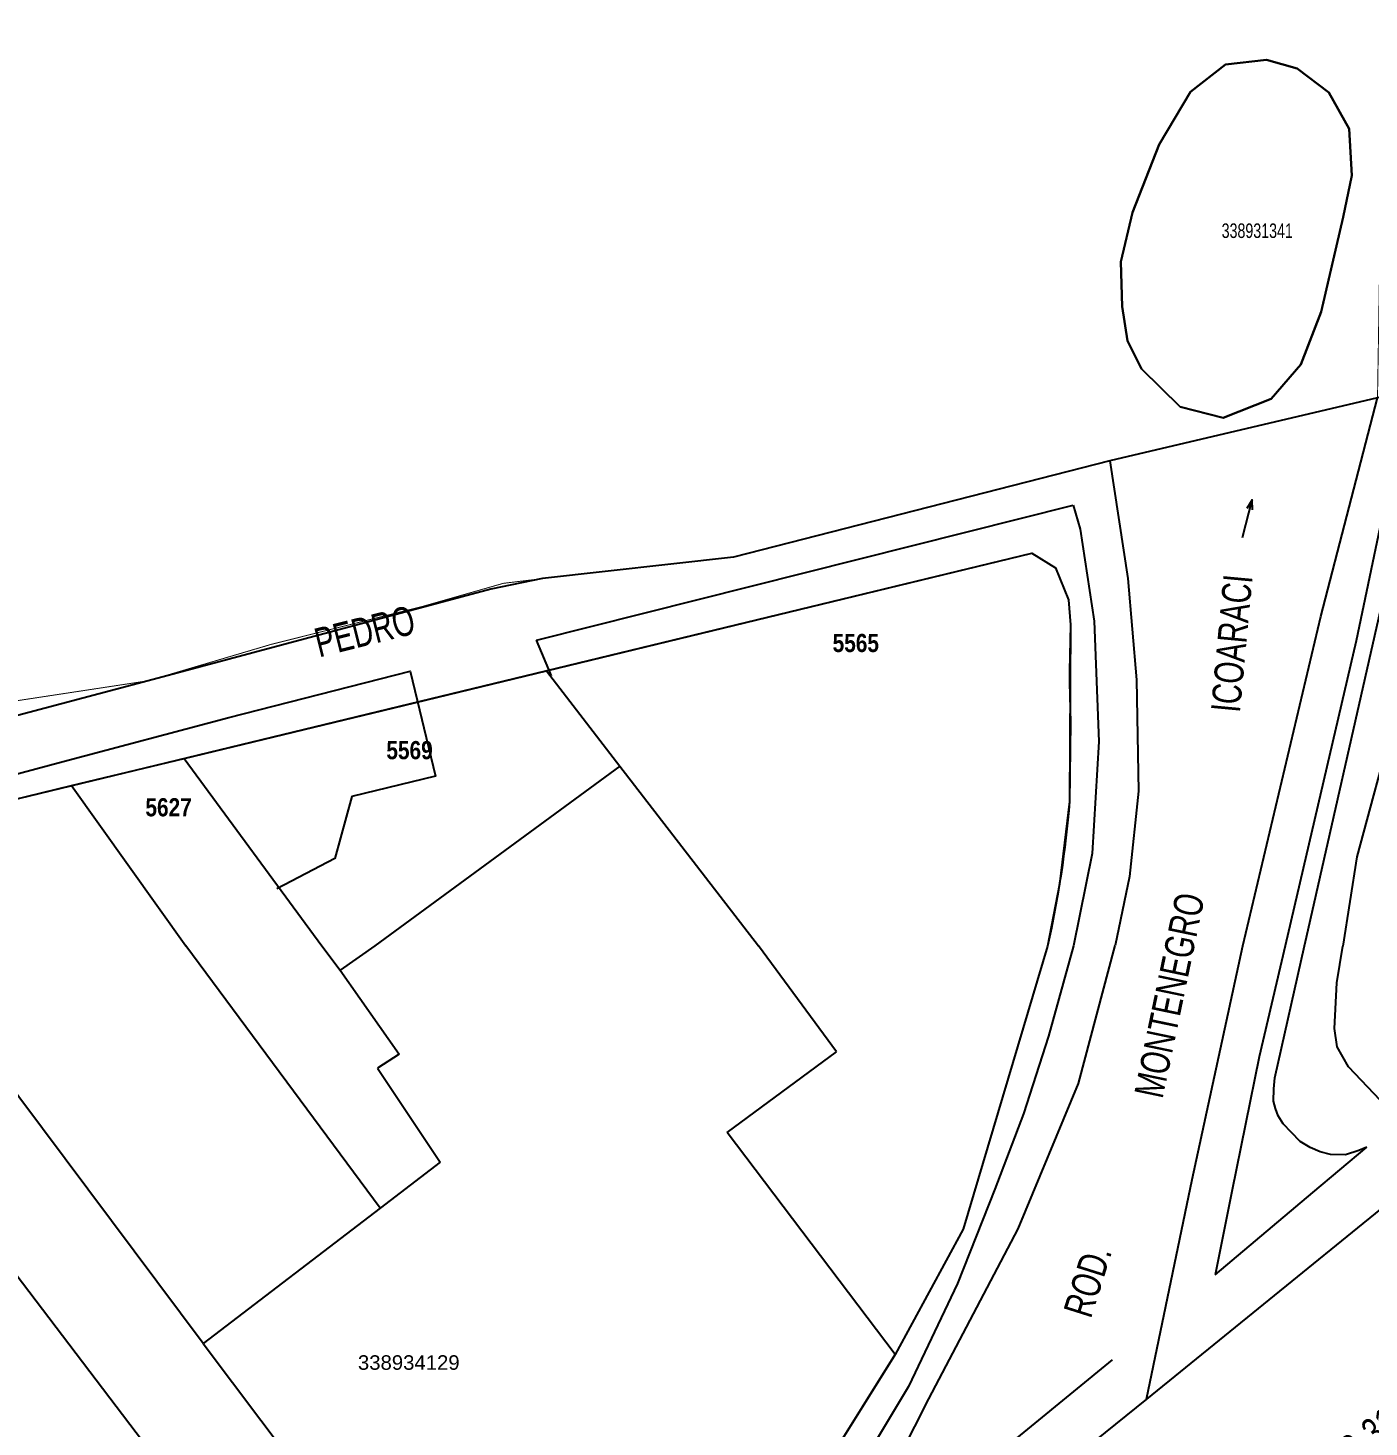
# Model space of a CAD drawing. Extents: x 206099 to 208675, y 4843659 to 4845705.
# Drawn here: x 207035.9 to 207220.3, y 4844438.6 to 4844630.9 of the extents above; entities that cross this region are included whole.
import ezdxf
from ezdxf.enums import TextEntityAlignment as Align

# ---------------------------------------------------------------- set-up
doc = ezdxf.new("R2010")
doc.units = 0
doc.header["$LTSCALE"] = 1.5
doc.header["$MEASUREMENT"] = 0
for name, color, linetype in [('CD-MALHA-LOTES', 40, 'CONTINUOUS'), ('CD_TXT_QUADRA', 7, 'CONTINUOUS'), ('LM-LIM-SETOR-FISCAL', 7, 'CONTINUOUS'), ('RU-QUADRAS', 6, 'CONTINUOUS'), ('SV-EIXO-ROD-ESTR', 7, 'CONTINUOUS'), ('SV-EIXO-RUA-PAV', 20, 'CONTINUOUS'), ('SV-EST-MUNIC-PAV', 20, 'CONTINUOUS'), ('SV-ROD-FEDERAIS', 40, 'CONTINUOUS'), ('SV-RUA-PAVIM-S-GUIA-C-GUIA', 7, 'CONTINUOUS'), ('SV-TXT-MUNIC-PAV', 20, 'CONTINUOUS'), ('SV-TXT-ROD-FED', 20, 'CONTINUOUS'), ('SV-TXT-RUA-PAV-S-GUIA-C-GUIA', 7, 'CONTINUOUS'), ('Th_NmrPort', 7, 'CONTINUOUS')]:
    doc.layers.add(name, color=color, linetype=linetype)
doc.styles.add('ARIAL', font='ARIAL.TTF')
doc.styles.add('MONOTXT', font='ARIAL.TTF', dxfattribs={"height": 0.2})
doc.styles.get("Standard").update_dxf_attribs({"font": 'swisscbo.ttf'})
doc.linetypes.add('Limite', pattern='A,20,-3,[130,ltypeshp.shx,S=6.35,R=0,X=0,Y=0],-3,20', length=46)

# ---------------------------------------------------------------- blocks, each defined once
blk = doc.blocks.new('COD048', base_point=(207087.119498, 4846804.692002))
at = {"layer": 'SV-TXT-MUNIC-PAV'}
blk.add_line((207088.452832, 4846804.292002), (207089.786165, 4846804.692002), dxfattribs=at)
blk.add_lwpolyline([(207084.452832, 4846804.692002), (207089.786165, 4846804.692002), (207088.452832, 4846805.092002)], dxfattribs=at)

msp = doc.modelspace()

# ---------------------------------------------------------------- linework, layer by layer
at = {"layer": 'CD-MALHA-LOTES', "linetype": 'Continuous'}
for p, q in [((207206.23, 4844626.55), (207200.59, 4844625.89)), ((207210.47, 4844625.33), (207206.23, 4844626.55)), ((207200.59, 4844625.89), (207195.79, 4844622.13)), ((207214.8, 4844622.03), (207210.47, 4844625.33)), ((207195.79, 4844622.13), (207191.46, 4844614.88)), ((207217.62, 4844617.04), (207214.8, 4844622.03)), ((207217.99, 4844610.63), (207217.62, 4844617.04)), ((207191.46, 4844614.88), (207187.8, 4844605.57)), ((207216.77, 4844604.9), (207217.99, 4844610.63)), ((207187.8, 4844605.57), (207186.22, 4844598.78)), ((207214.61, 4844595.67), (207216.77, 4844604.9)), ((207186.22, 4844598.78), (207186.38, 4844592.61)), ((207213.76, 4844591.91), (207214.61, 4844595.67)), ((207186.38, 4844592.61), (207187.13, 4844587.93)), ((207210.94, 4844584.66), (207213.76, 4844591.91)), ((207187.13, 4844587.93), (207189.07, 4844584.07)), ((207189.07, 4844584.07), (207194.37, 4844578.82)), ((207206.89, 4844579.95), (207210.94, 4844584.66)), ((207200.3, 4844577.32), (207206.89, 4844579.95)), ((207194.37, 4844578.82), (207200.3, 4844577.32)), ((207107.23, 4844542.54), (207173.97, 4844558.71)), ((207173.97, 4844558.71), (207177.23, 4844556.69)), ((207177.23, 4844556.69), (207179.01, 4844552.3)), ((207179.01, 4844552.3), (207179.28, 4844548.87)), ((207179.28, 4844548.87), (207179.15, 4844542.56)), ((207087.58, 4844537.78), (207107.23, 4844542.54)), ((207107.23, 4844542.54), (207117.34, 4844529.44)), ((207179.15, 4844542.56), (207179.17, 4844540.95)), ((207179.17, 4844540.95), (207179.28, 4844535.43)), ((207057.42, 4844530.52), (207087.58, 4844537.78)), ((207179.28, 4844535.43), (207179.15, 4844524.59)), ((207041.91, 4844526.78), (207057.42, 4844530.52)), ((207057.42, 4844530.52), (207076.34, 4844504.76)), ((207117.34, 4844529.44), (207083.65, 4844504.76)), ((207117.34, 4844529.44), (207136.38, 4844504.76)), ((207031.76, 4844524.34), (207041.91, 4844526.78)), ((207041.91, 4844526.78), (207057.66, 4844504.76)), ((207179.15, 4844524.59), (207177.77, 4844513.21)), ((207177.77, 4844513.21), (207176.13, 4844504.71)), ((207060.01, 4844450.11), (207019.14, 4844504.76)), ((207084.37, 4844468.71), (207057.66, 4844504.76)), ((207076.34, 4844504.76), (207078.86, 4844501.39)), ((207083.65, 4844504.76), (207078.86, 4844501.39)), ((207147.12, 4844490.18), (207136.38, 4844504.76)), ((207176.13, 4844504.71), (207164.52, 4844465.81)), ((207078.86, 4844501.39), (207086.98, 4844489.88)), ((207086.98, 4844489.88), (207084.01, 4844487.93)), ((207132.07, 4844479.11), (207147.12, 4844490.18)), ((207084.01, 4844487.93), (207092.62, 4844475.01)), ((207155.18, 4844448.56), (207132.07, 4844479.11)), ((207092.62, 4844475.01), (207084.37, 4844468.71)), ((207084.37, 4844468.71), (207060.01, 4844450.11)), ((207164.52, 4844465.81), (207155.18, 4844448.56)), ((207093.8, 4844381.24), (207032.44, 4844462.02)), ((207060.01, 4844450.11), (207105, 4844390.38)), ((207134.87, 4844416.09), (207155.18, 4844448.56))]:
    msp.add_line(p, q, dxfattribs=at)
at = {"layer": 'LM-LIM-SETOR-FISCAL', "linetype": 'Limite', "ltscale": 0.1, "const_width": 0.13, "flags": 128}
msp.add_lwpolyline([(206951.13, 4844515.15), (206103.85, 4844311.15), (206102.2, 4844310.76), (206463.03, 4843896.23), (206552, 4844015.88), (206955.36, 4843691.91), (206997.06, 4843661.13), (206998.31, 4843663.57), (207016.42, 4843698.58), (207012.73, 4843700.99), (207070.72, 4843830.73), (207120.99, 4843945.82), (207148.62, 4843951), (207201.26, 4843971.46), (207207.29, 4843958.02), (207217.12, 4843955.42), (207337.27, 4843938.21), (207437.15, 4843921.71), (207622.29, 4843892.61), (207679.53, 4843880.04), (207690.49, 4843889.02), (207671.55, 4843915.2), (207748.93, 4843970.7), (207711.26, 4844025.71), (207698.36, 4844043.55), (207668.91, 4844086.59), (207641.42, 4844125.22), (207698.91, 4844166.45), (207678.15, 4844195.51), (207667.43, 4844209.54), (207654.06, 4844227.54), (207631.24, 4844260.95), (207605.71, 4844299.54), (207598, 4844309.83), (207586.64, 4844326.37), (207553.25, 4844375.41), (207542.96, 4844389.81), (207530.49, 4844407.67), (207597.31, 4844451.76), (207621.23, 4844476.19), (207656.93, 4844513), (207690.53, 4844547.25), (207699.44, 4844555.93), (207701.4, 4844564.61), (207693.13, 4844573.37), (207679, 4844583.84), (207661.07, 4844596.77), (207637.45, 4844615.37), (207585.86, 4844655.97), (207575.48, 4844664.69), (207569.08, 4844671.5), (207569.45, 4844680.36), (207654.93, 4844703.13), (207663.89, 4844680.39), (207677.57, 4844669.34), (207702.32, 4844650.54), (207716.26, 4844640.68), (207753.78, 4844609.83), (207762.93, 4844554.62), (207770.13, 4844473.57), (207776.84, 4844472.68), (207793.01, 4844360.57), (207785.17, 4844355.62), (207770.44, 4844345.59), (207748.43, 4844330.95), (207747.91, 4844324.8), (207753.52, 4844317.31), (207769.28, 4844298.69), (207775.01, 4844293.43), (207782.88, 4844283.92), (207789.15, 4844276.2), (207815.46, 4844244.33), (207819.38, 4844241.82), (207833.89, 4844253.22), (207837.15, 4844248.8), (207827.85, 4844241.71), (207830.8, 4844238.17), (207835.76, 4844241.82), (207843.28, 4844230.65), (207850.47, 4844234.85), (207853.27, 4844229.99), (207850.22, 4844228.31), (207852.55, 4844223.47), (207862.28, 4844194.53), (207852.98, 4844190.72), (207855.45, 4844183.13), (207841.05, 4844179.2), (207842.75, 4844174.19), (207831.58, 4844167.48), (207835.38, 4844161.88), (207841.17, 4844165.37), (207847.07, 4844155.75), (207831.32, 4844146.19), (207834.89, 4844140.85), (207829.27, 4844137.4), (207831.74, 4844133), (207827.93, 4844130.58), (207830.96, 4844126.13), (207825.79, 4844122.95), (207828.8, 4844117.88), (207826.74, 4844116.71), (207837.07, 4844101.63), (207828.21, 4844096.11), (207838.21, 4844083.58), (207810.77, 4844063.9), (207814.94, 4844058.51), (207818.35, 4844060.87), (207823.85, 4844053.22), (207815.63, 4844047.62), (207818.11, 4844034.1), (207801.11, 4844022.39), (207805.92, 4844012.86), (207800.29, 4844003.99), (207792.72, 4843932.76), (207821.91, 4843926.4), (207859.75, 4843922.03), (207884.09, 4843912.26), (207889.39, 4843912.02), (207898.99, 4843924.88), (207898.88, 4843930.09), (207899.02, 4843938.96), (207962.06, 4843938.77), (207963.84, 4843901.85), (207941.02, 4843902.05), (207942.04, 4843841.47), (208007.7, 4843841.21), (208022.14, 4843841.12), (208036.07, 4843839.89), (208056.34, 4843840.14), (208090.26, 4843841.1), (208106.1, 4843842.59), (208189.59, 4843856.54), (208188.16, 4843865.4), (208275.25, 4843877.18), (208292.72, 4843880.37), (208298.69, 4843887.78), (208321.91, 4843926.37), (208334.62, 4843947.55), (208347.38, 4843979.84), (208351.66, 4843981.53), (208361.4, 4843993.9), (208372.92, 4843999.2), (208371.9, 4844007.23), (208387.36, 4844030.68), (208393.74, 4844026.56), (208401.25, 4844038.55), (208394.9, 4844042.64), (208398.77, 4844059.02), (208405.89, 4844063.32), (208424.47, 4844062.68), (208426.06, 4844069.85), (208422.67, 4844090.07), (208413.98, 4844110.55), (208424.48, 4844115.64), (208426.74, 4844111.64), (208466.87, 4844139.33), (208484, 4844172.26), (208526.46, 4844173.32), (208524.92, 4844238.99), (208556.34, 4844273.82), (208606.67, 4844329.22), (208617.29, 4844355.28), (208634.75, 4844382.44), (208623.4, 4844573.87), (208620.94, 4844586.93), (208617.24, 4844585.48), (208611.62, 4844582.44), (208602.16, 4844575.47), (208597.22, 4844571.55), (208589.65, 4844565.64), (208583.91, 4844560.59), (208574.64, 4844553.13), (208565.88, 4844547.77), (208558.91, 4844543.84), (208546.16, 4844536.68), (208538.21, 4844532.01), (208523.21, 4844523.48), (208501.29, 4844510.52), (208474.09, 4844504.73), (208470.3, 4844549.75), (208469.96, 4844556.19), (208469.21, 4844570.01), (208467.84, 4844586.2), (208466.79, 4844596.16), (208463.28, 4844642.74), (208459.25, 4844689.33), (208457.41, 4844719.81), (208456.59, 4844734.9), (208455.83, 4844742.23), (208452.75, 4844785.24), (208451.92, 4844795.94), (208448.46, 4844834.88), (208447.26, 4844852.46), (208446.16, 4844873.31), (208445.12, 4844881.64), (208441.97, 4844928.93), (208438.81, 4844974.82), (208435.74, 4845020.91), (208434.09, 4845038.6), (208431.09, 4845069.57), (208428.45, 4845117.03), (208425.65, 4845163.09), (208425.04, 4845177.97), (208424.21, 4845193.61), (208423.19, 4845208.28), (208420.65, 4845245.05), (208420.1, 4845254.11), (208419.59, 4845259.67), (208417.58, 4845281.54), (208417.08, 4845287.58), (208415.98, 4845307.61), (208414.07, 4845322.51), (208412.84, 4845335.67), (208409.33, 4845349.09), (208404.94, 4845354.53), (208397.22, 4845363.48), (208391.26, 4845367.95), (208373.27, 4845347.25), (208334.49, 4845303.29), (208294.22, 4845257.76), (208255.35, 4845213.1), (208212.72, 4845163.71), (208171.57, 4845116.42), (208140.51, 4845080.89), (208114.59, 4845051), (208102.6, 4845036.98), (208066.61, 4844996.14), (208032.07, 4844956.22), (207998.73, 4844916.29), (207967.12, 4844879.57), (207953.42, 4844867.05), (207945.01, 4844857.92), (207921.99, 4844836.18), (207906.18, 4844822.02), (207877.77, 4844798.99), (207836.45, 4844772.36), (207834.47, 4844792.78), (207833.01, 4844807.86), (207831.55, 4844856.55), (207830.63, 4844904.88), (207830.37, 4844927.94), (207830.09, 4844953.39), (207831, 4845001.71), (207831.73, 4845050.95), (207831.55, 4845099.46), (207831.55, 4845147.97), (207831.18, 4845196.48), (207831.39, 4845224.82), (207831.52, 4845241.53), (207831.55, 4845245.91), (207831.55, 4845246.41), (207831.18, 4845294.78), (207831.18, 4845343.11), (207831.73, 4845394.36), (207833.37, 4845443.42), (207833.92, 4845490.65), (207833.71, 4845521.07), (207833.56, 4845541.9), (207833.48, 4845550.53), (207833.19, 4845579.45), (207832.83, 4845604.85), (207833.56, 4845629.33), (207836.48, 4845656.56), (207836.76, 4845664.71), (207825.37, 4845667.68), (207821.82, 4845668.69), (207816.91, 4845670.09), (207805.68, 4845673.47), (207791.7, 4845677.75), (207783.5, 4845679.57), (207766.81, 4845685.02), (207754.43, 4845688.82), (207739.64, 4845691.3), (207722.13, 4845693.94), (207717.1, 4845694.68), (207690.08, 4845700.62), (207680.08, 4845702.89), (207670.03, 4845704.98), (207667.81, 4845700.16), (207660.99, 4845676.98), (207660.54, 4845673.8), (207657.39, 4845659.57), (207656.59, 4845656.53), (207655.95, 4845653.98), (207650.56, 4845639.59), (207647.27, 4845633.02), (207644.17, 4845622.85), (207641.37, 4845615.1), (207618.1, 4845615.4), (207601.33, 4845615.86), (207592.93, 4845615.82), (207543.69, 4845617.43), (207493.78, 4845618.83), (207471.28, 4845620.61), (207442.67, 4845621.38), (207409.05, 4845621.45), (207395.8, 4845621.64), (207345.61, 4845622.76), (207297.34, 4845623.66), (207302.37, 4845557.49), (207306.56, 4845504.34), (207309.91, 4845464.2), (207314.17, 4845425.29), (207318.44, 4845350.96), (207323.01, 4845301.38), (207326.21, 4845262.61), (207329.56, 4845220.35), (207332.3, 4845183.41), (207332.77, 4845157.36), (207331.5, 4845129.31), (207329.48, 4845113.1), (207327.97, 4845099.78), (207322.7, 4845067.42), (207315.32, 4845031.5), (207304.58, 4844989.44), (207294.83, 4844945.95), (207285.39, 4844902.77), (207275.03, 4844859.74), (207265.74, 4844820.37), (207255.53, 4844777.19), (207247.26, 4844743.37), (207237.49, 4844702.4), (207233.3, 4844686.1), (207226.31, 4844651.65), (207222.36, 4844634.38), (207221.5, 4844580.09), (207184.7, 4844571.41), (207132.94, 4844558.17), (207106.7, 4844555.23), (207101.3, 4844554.58), (207090.18, 4844551.4), (207069.41, 4844546.2), (207052.47, 4844541.19), (207025, 4844537.01), (206969.31, 4844520.12)], close=True, dxfattribs=at)
at = {"layer": 'RU-QUADRAS', "linetype": 'Continuous'}
msp.add_lwpolyline([(207206.23, 4844626.55), (207210.47, 4844625.33), (207214.8, 4844622.03), (207217.62, 4844617.04), (207217.99, 4844610.63), (207216.77, 4844604.9), (207213.76, 4844591.91), (207210.94, 4844584.66), (207206.89, 4844579.95), (207200.3, 4844577.32), (207194.37, 4844578.82), (207189.07, 4844584.07), (207187.13, 4844587.93), (207186.38, 4844592.61), (207186.22, 4844598.78), (207187.8, 4844605.57), (207191.46, 4844614.88), (207195.79, 4844622.13), (207200.59, 4844625.89)], close=True, dxfattribs=at)
at = {"layer": 'RU-QUADRAS', "color": 6, "linetype": 'Continuous'}
msp.add_lwpolyline([(206949.51, 4844502.9), (206990.48, 4844513.1), (207031.76, 4844524.34), (207173.97, 4844558.71), (207177.23, 4844556.69), (207179.01, 4844552.3), (207179.28, 4844548.87), (207179.15, 4844524.59, -0.034976), (207176.13, 4844504.71), (207164.52, 4844465.81), (207155.18, 4844448.56), (207134.87, 4844416.09, -0.01307), (207078.61, 4844368.84), (207062.66, 4844357.55), (207001.59, 4844436.15), (207000.88, 4844435.61)], format="xyb", close=True, dxfattribs=at)
at = {"layer": 'SV-EIXO-ROD-ESTR'}
for p, q in [((207213.7, 4844550), (207221.5, 4844580.09)), ((207184.7, 4844571.41), (207187.15, 4844555.26)), ((207187.15, 4844555.26), (207188.37, 4844541.31)), ((207202.98, 4844504.76), (207213.7, 4844550)), ((207188.37, 4844541.31), (207188.62, 4844526.02)), ((207188.62, 4844526.02), (207187.39, 4844514.27)), ((207187.39, 4844514.27), (207185.41, 4844504.78))]:
    msp.add_line(p, q, dxfattribs=at)
at = {"layer": 'SV-EIXO-ROD-ESTR', "flags": 128}
for points in [[(207392.84, 4844581.88), (207376.55, 4844596.61), (207365.61, 4844602.19), (207352.21, 4844606.66), (207344.4, 4844606.88), (207338.82, 4844606.88), (207330.11, 4844605.32), (207322.19, 4844603.09), (207301.2, 4844598.84), (207280.89, 4844593.49), (207268.16, 4844591.25), (207235.79, 4844583.66), (207221.5, 4844580.09), (207184.7, 4844571.41)], [(207280.89, 4844593.49), (207272.81, 4844580.39), (207256.91, 4844569.43), (207236.93, 4844555.68), (207223.82, 4844536.13), (207218.66, 4844517), (207216.74, 4844504.73)], [(207264.53, 4844504.68), (207238.72, 4844482.22), (207189.73, 4844442.46), (207177.2, 4844432.33), (207157.97, 4844417), (207131.24, 4844394.57), (207065.68, 4844343.48), (207019.84, 4844316.16), (206983.3, 4844299.96), (206955.38, 4844287.99)], [(207131.24, 4844394.57), (207146.29, 4844415.77), (207159.81, 4844442.5), (207172.1, 4844465.85), (207180.4, 4844485.82), (207185.41, 4844504.78)], [(207189.73, 4844442.46), (207196.03, 4844472.62), (207202.98, 4844504.76)], [(207238.72, 4844482.22), (207226.26, 4844481.59), (207221.89, 4844483.5), (207217.52, 4844488.14), (207215.97, 4844490.89), (207215.6, 4844493.41), (207215.91, 4844499.68), (207216.74, 4844504.73)]]:
    msp.add_lwpolyline(points, dxfattribs=at)
at = {"layer": 'SV-EIXO-RUA-PAV'}
for p, q in [((207106.7, 4844555.23), (207099.59, 4844553.77)), ((207099.59, 4844553.77), (207052.47, 4844541.19)), ((207052.47, 4844541.19), (206986.5, 4844523.73))]:
    msp.add_line(p, q, dxfattribs=at)
at = {"layer": 'SV-EIXO-RUA-PAV', "flags": 128}
msp.add_lwpolyline([(207184.7, 4844571.41), (207132.94, 4844558.17), (207106.7, 4844555.23)], dxfattribs=at)
at = {"layer": 'SV-EST-MUNIC-PAV', "flags": 128}
for points in [[(207227.36, 4844576.4), (207225.06, 4844573.55), (207223.65, 4844570.96), (207218.55, 4844546.67), (207208.78, 4844504.75)], [(207179.63, 4844565.31), (207180.61, 4844562.04), (207182.52, 4844549.38), (207183.16, 4844532.86), (207182.27, 4844517.45), (207179.68, 4844504.75)], [(207179.68, 4844504.75), (207176.26, 4844492.35), (207172.81, 4844481.67), (207168.86, 4844471.31), (207163.77, 4844458.33), (207157.03, 4844444.2), (207147.03, 4844427.53)], [(207208.78, 4844504.75), (207205.23, 4844489.52), (207201.48, 4844470.98), (207199.16, 4844459.53)]]:
    msp.add_lwpolyline(points, dxfattribs=at)
at = {"layer": 'SV-ROD-FEDERAIS', "flags": 128}
for points in [[(207199.16, 4844459.53), (207212.62, 4844470.84), (207220.04, 4844477.07)], [(207185, 4844447.84), (207157.44, 4844425.24), (207155.77, 4844424.43)]]:
    msp.add_lwpolyline(points, dxfattribs=at)
at = {"layer": 'SV-RUA-PAVIM-S-GUIA-C-GUIA', "flags": 128}
for points in [[(207211.47, 4844504.75), (207211.74, 4844505.94), (207221.66, 4844549.85), (207226, 4844569.35), (207226.56, 4844571.16), (207227.61, 4844573.06), (207229.22, 4844574.92), (207231.57, 4844576.15), (207233.67, 4844576.9), (207274.18, 4844588.95)], [(207105.85, 4844546.76), (207179.63, 4844565.31)], [(207107.91, 4844541.86), (207105.85, 4844546.76)], [(207040.8, 4844530.07), (207063.58, 4844536.16), (207088.49, 4844542.5), (207091.97, 4844528.06), (207080.48, 4844525.28), (207078.13, 4844516.74), (207070.16, 4844512.6)], [(207007.61, 4844521.2), (207040.8, 4844530.07)], [(207220.04, 4844477.07), (207218.93, 4844476.6), (207217.12, 4844476.04), (207215.02, 4844476.08), (207213.63, 4844476.42), (207212.24, 4844477.05), (207210.86, 4844477.88), (207209.68, 4844479.11), (207208.55, 4844480.28), (207207.82, 4844481.4), (207207.49, 4844482.41), (207207.21, 4844483.42), (207207.24, 4844485.12), (207207.37, 4844486.62), (207211.47, 4844504.75)]]:
    msp.add_lwpolyline(points, dxfattribs=at)

# ---------------------------------------------------------------- block references
at = {"layer": 'SV-TXT-MUNIC-PAV', "rotation": 76}
msp.add_blockref('COD048', (207203.6, 4844563.48), dxfattribs=at)

# ---------------------------------------------------------------- texts
at = {"layer": 'CD_TXT_QUADRA', "linetype": 'Continuous', "style": 'ARIAL', "width": 0.7}
msp.add_text('338931341', height=2, dxfattribs=at).set_placement((207200.07, 4844602.05))
at = {"layer": 'CD_TXT_QUADRA', "color": 7, "linetype": 'Continuous', "style": 'MONOTXT'}
msp.add_text('338934129', height=2, dxfattribs=at).set_placement((207081.31, 4844446.48))
at = {"layer": 'SV-TXT-MUNIC-PAV', "style": 'ARIAL', "width": 0.7}
for s, rotation, p in [('ICOARACI', 84.6507, (207202.57, 4844536.73)), ('MONTENEGRO', 78.2053, (207191.94, 4844483.63)), ('ROD.', 72.5108, (207182.08, 4844453.41))]:
    msp.add_text(s, height=4, rotation=rotation, dxfattribs=at).set_placement(p)
at = {"layer": 'SV-TXT-ROD-FED', "style": 'ARIAL', "width": 0.7}
msp.add_text('BR-316', height=4, rotation=37, dxfattribs=at).set_placement((207215.91, 4844431.61))
at = {"layer": 'SV-TXT-RUA-PAV-S-GUIA-C-GUIA', "style": 'ARIAL', "width": 0.7}
for s, rotation, p in [('PEDRO', 14, (207075.98, 4844544.38)), ('AVENIDA                                                                                              DALVA', 307, (206956.42, 4844480.81))]:
    msp.add_text(s, height=4, rotation=rotation, dxfattribs=at).set_placement(p)
at = {"layer": 'Th_NmrPort', "color": 1}
for s, p in [('5565', (207146.58, 4844546.38)), ('5569', (207085.22, 4844531.65)), ('5627', (207052.09, 4844523.8))]:
    msp.add_text(s, height=2.5, dxfattribs=at).set_placement(p, align=Align.MIDDLE_LEFT)

doc.saveas('drawing.dxf')
